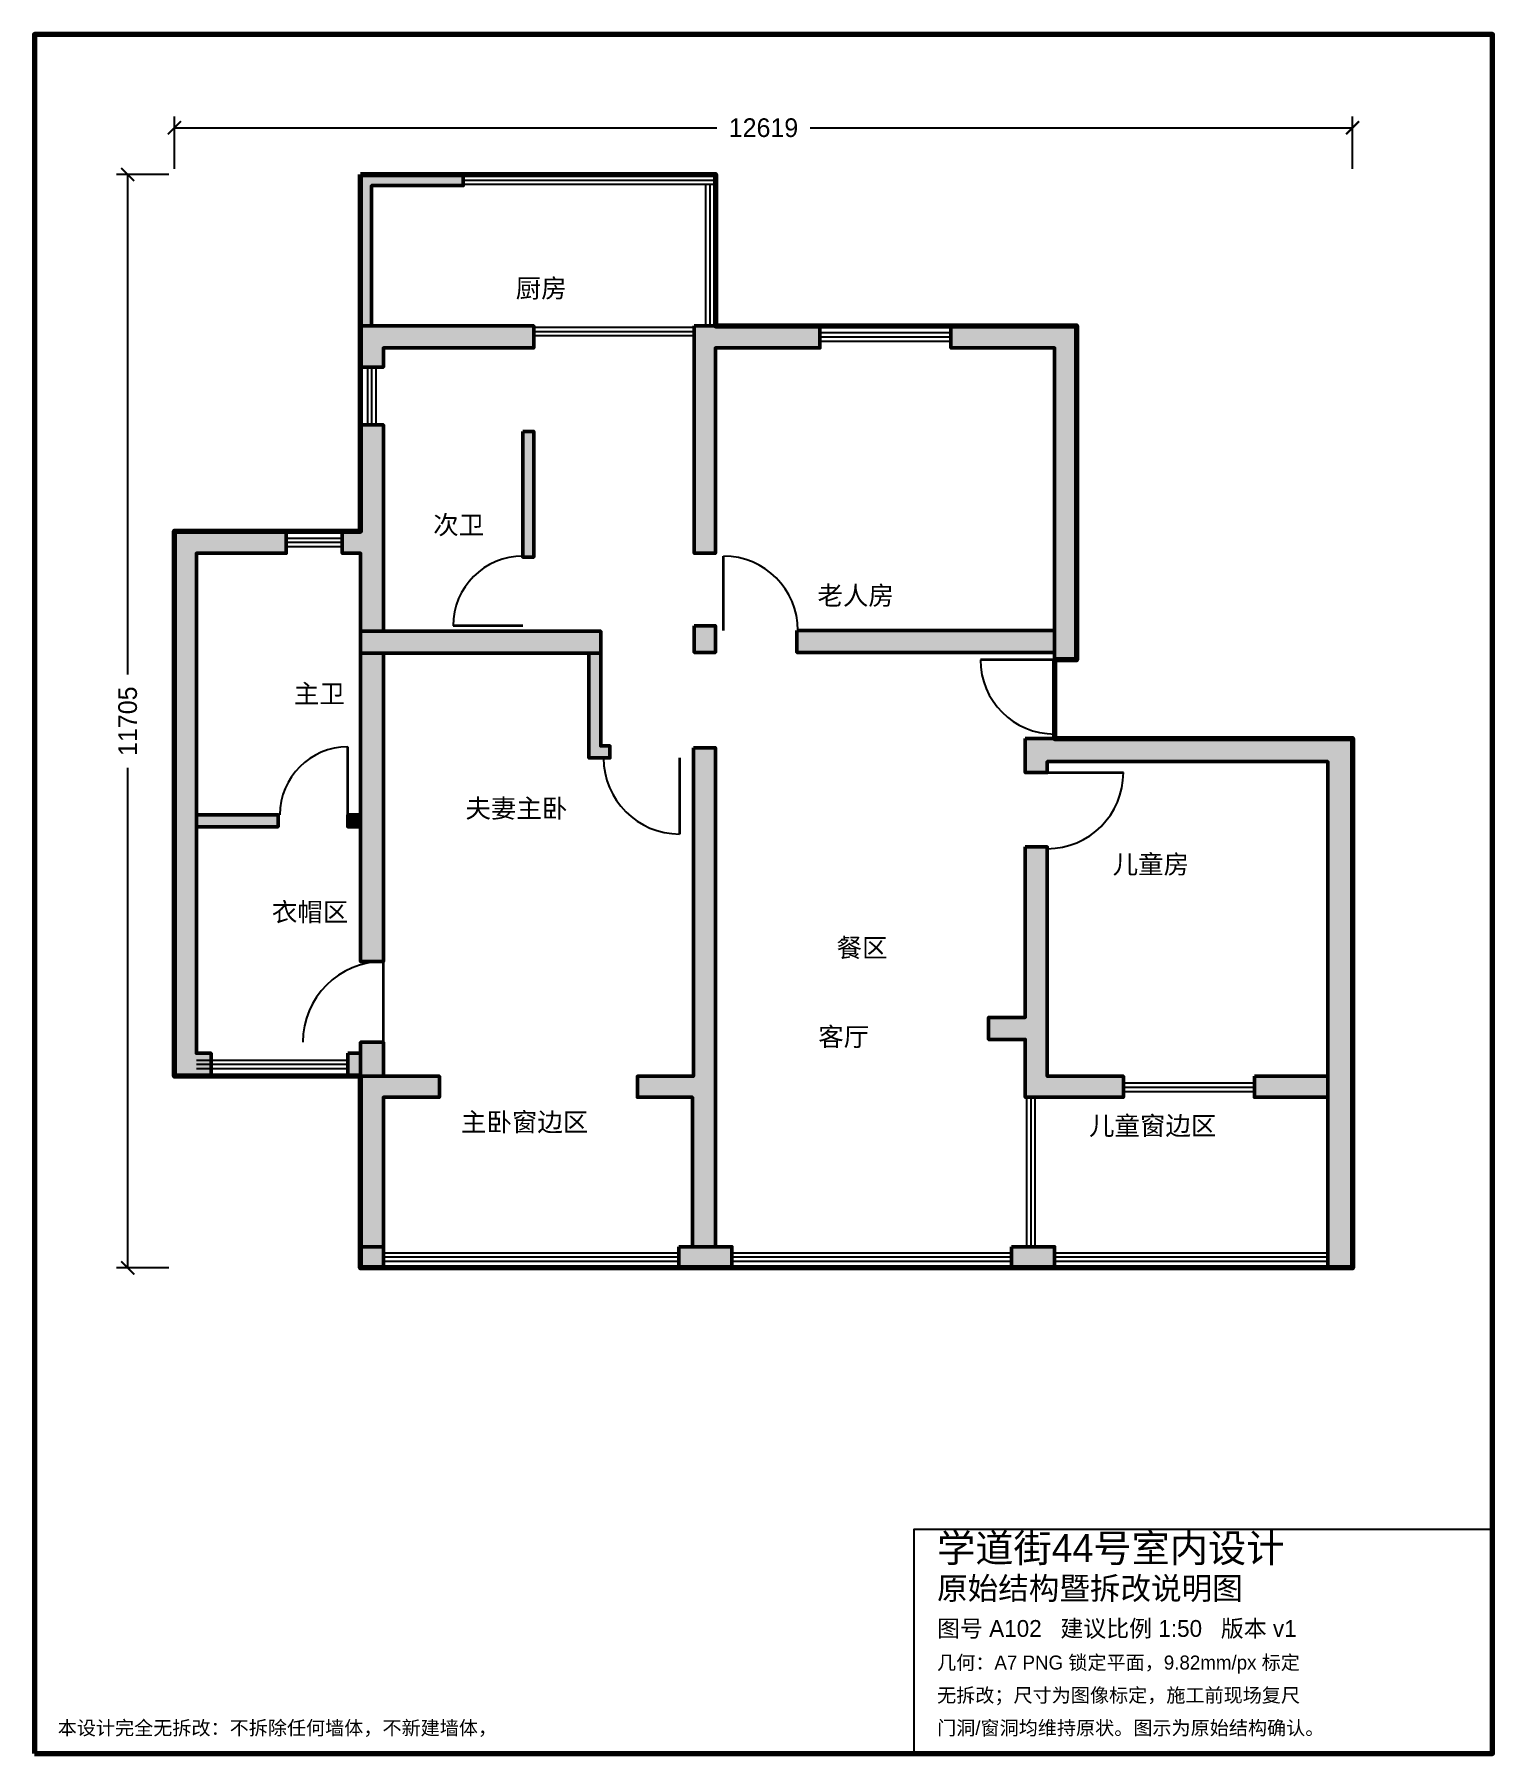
# Model space of a CAD drawing. Header units: millimetres. Extents: x -1500 to 14119, y -5200 to 13205.
import ezdxf
from ezdxf.enums import TextEntityAlignment as Align

# ---------------------------------------------------------------- set-up
doc = ezdxf.new("R2010")
doc.units = ezdxf.units.MM
for name, color, linetype in [('A-DIMS', 1, 'Continuous'), ('A-DOOR', 3, 'Continuous'), ('A-FRAME', 7, 'Continuous'), ('A-TEXT', 7, 'Continuous'), ('A-WALL', 7, 'Continuous'), ('A-WINDOW', 4, 'Continuous')]:
    doc.layers.add(name, color=color, linetype=linetype)
doc.styles.add('CN', font='PingFang SC')
doc.dimstyles.new('ARCH', dxfattribs={"dimtxt": 200, "dimasz": 140, "dimexe": 120, "dimexo": 60, "dimgap": 60, "dimtad": 1, "dimdec": 0, "dimtxsty": 'CN', "dimblk": 'ARCHTICK', "dimcen": 2.5, "dimazin": 3, "dimtfac": 1, "dimtmove": 0, "dimatfit": 3})

# ---------------------------------------------------------------- blocks, each defined once
blk = doc.blocks.new('_ARCHTICK')
at = {"color": 0, "linetype": 'BYBLOCK', "const_width": 0.15}
blk.add_lwpolyline([(-0.5, -0.5), (0.5, 0.5)], dxfattribs=at)
blk = doc.blocks.new('*D1')
for p, q in [((0, 11765.44), (0, 12325.44)), ((0, 12205.44), (5809.35, 12205.44)), ((6809.35, 12205.44), (12618.7, 12205.44)), ((12618.7, 11765.44), (12618.7, 12325.44))]:
    blk.add_line(p, q)
at = {"layer": 'Defpoints'}
for p in [(0, 12205.44), (0, 11705.44), (12618.7, 11705.44)]:
    blk.add_point(p, dxfattribs=at)
at = {"layer": 'A-DIMS', "xscale": 140, "yscale": 140, "rotation": 180}
blk.add_blockref('_ARCHTICK', (0, 12205.44), dxfattribs=at)
at = {"layer": 'A-DIMS', "xscale": 140, "yscale": 140}
blk.add_blockref('_ARCHTICK', (12618.7, 12205.44), dxfattribs=at)
at = {"layer": 'A-DIMS', "insert": (6309.35, 12205.44), "char_height": 200, "attachment_point": 5, "style": 'CN'}
blk.add_mtext('12619', dxfattribs=at)
blk = doc.blocks.new('*D2')
for p, q in [((-60, 11705.44), (-620, 11705.44)), ((-500, 6352.72), (-500, 11705.44)), ((-500, 0), (-500, 5352.72)), ((-60, 0), (-620, 0))]:
    blk.add_line(p, q)
at = {"layer": 'Defpoints'}
for p in [(0, 11705.44), (-500, 0), (0, 0)]:
    blk.add_point(p, dxfattribs=at)
at = {"layer": 'A-DIMS', "xscale": 140, "yscale": 140}
for p, rotation in [((-500, 11705.44), 90), ((-500, 0), 270)]:
    blk.add_blockref('_ARCHTICK', p, dxfattribs=dict(at, rotation=rotation))
at = {"layer": 'A-DIMS', "insert": (-500, 5852.72), "char_height": 200, "attachment_point": 5, "rotation": 90, "style": 'CN'}
blk.add_mtext('11705', dxfattribs=at)

msp = doc.modelspace()

# ---------------------------------------------------------------- hatches: boundary and pattern name
at = {"layer": 'A-WALL'}
for points in [[(1993.46, 11705.44), (3093.3, 11705.44), (3093.3, 11587.6), (2111.3, 11587.6), (2111.3, 10085.14), (1993.46, 10085.14)], [(1993.46, 10085.14), (3849.44, 10085.14), (3849.44, 9849.46), (2238.96, 9849.46), (2238.96, 9643.24), (1993.46, 9643.24)], [(5567.94, 10085.14), (6913.28, 10085.14), (6913.28, 9849.46), (5793.8, 9849.46), (5793.8, 7649.78), (5567.94, 7649.78)], [(8317.54, 10085.14), (9662.88, 10085.14), (9662.88, 6510.66), (9427.2, 6510.66), (9427.2, 9849.46), (8317.54, 9849.46)], [(1993.46, 9024.58), (2238.96, 9024.58), (2238.96, 6815.08), (1993.46, 6815.08), (1993.46, 7649.78), (1797.06, 7649.78), (1797.06, 7885.46), (1993.46, 7885.46)], [(3731.6, 8955.84), (3849.44, 8955.84), (3849.44, 7610.5), (3731.6, 7610.5)], [(0, 7885.46), (1198.04, 7885.46), (1198.04, 7649.78), (235.68, 7649.78), (235.68, 2297.88), (392.8, 2297.88), (392.8, 2052.38), (0, 2052.38)], [(1993.46, 6815.08), (4566.3, 6815.08), (4566.3, 6579.4), (1993.46, 6579.4)], [(5567.94, 6874), (5793.8, 6874), (5793.8, 6589.22), (5567.94, 6589.22)], [(6667.78, 6824.9), (9427.2, 6824.9), (9427.2, 6589.22), (6667.78, 6589.22)], [(1993.46, 6579.4), (2238.96, 6579.4), (2238.96, 3279.88), (1993.46, 3279.88)], [(4438.64, 6579.4), (4566.3, 6579.4), (4566.3, 5587.58), (4664.5, 5587.58), (4664.5, 5459.92), (4438.64, 5459.92)], [(5558.12, 5567.94), (5793.8, 5567.94), (5793.8, 225.86), (5548.3, 225.86), (5548.3, 1826.52), (4959.1, 1826.52), (4959.1, 2052.38), (5558.12, 2052.38)], [(9112.96, 5666.14), (12618.7, 5666.14), (12618.7, 0), (12353.56, 0), (12353.56, 5420.64), (9348.64, 5420.64), (9348.64, 5302.8), (9112.96, 5302.8)], [(235.68, 4851.08), (1109.66, 4851.08), (1109.66, 4723.42), (235.68, 4723.42)], [(1855.98, 4851.08), (1993.46, 4851.08), (1993.46, 4723.42), (1855.98, 4723.42)], [(9112.96, 4507.38), (9348.64, 4507.38), (9348.64, 2052.38), (10163.7, 2052.38), (10163.7, 1826.52), (9112.96, 1826.52), (9112.96, 2445.18), (8720.16, 2445.18), (8720.16, 2680.86), (9112.96, 2680.86)], [(1855.98, 2297.88), (1993.46, 2297.88), (1993.46, 2415.72), (2238.96, 2415.72), (2238.96, 2052.38), (1855.98, 2052.38)], [(1993.46, 2415.72), (2238.96, 2415.72), (2238.96, 2052.38), (2837.98, 2052.38), (2837.98, 1826.52), (2238.96, 1826.52), (2238.96, 225.86), (1993.46, 225.86)], [(11567.96, 2052.38), (12353.56, 2052.38), (12353.56, 1826.52), (11567.96, 1826.52)], [(1993.46, 225.86), (2238.96, 225.86), (2238.96, 0), (1993.46, 0)], [(5401, 225.86), (5970.56, 225.86), (5970.56, 0), (5401, 0)], [(8965.66, 225.86), (9427.2, 225.86), (9427.2, 0), (8965.66, 0)]]:
    msp.add_hatch(color=8, dxfattribs=at).paths.add_polyline_path(points)

# ---------------------------------------------------------------- linework, layer by layer
at = {"layer": 'A-DOOR', "lineweight": 35}
for p, q in [((5882.18, 6824.9), (5882.18, 7620.32)), ((3731.6, 6874), (2985.28, 6874)), ((9427.2, 6510.66), (8631.78, 6510.66)), ((1855.98, 4851.08), (1855.98, 5577.76)), ((5410.82, 5459.92), (5410.82, 4644.86)), ((9348.64, 5302.8), (10163.7, 5302.8)), ((2238.96, 2415.72), (2238.96, 3279.88))]:
    msp.add_line(p, q, dxfattribs=at)
at = {"layer": 'A-DOOR'}
for centre, radius, start, end in [((3731.6, 6874), 746.32, 90, 180), ((5882.18, 6824.9), 795.42, 0, 90), ((9427.2, 6510.66), 795.42, 180, -90), ((1855.98, 4851.08), 726.68, 90, 180), ((5410.82, 5459.92), 815.06, 180, -90), ((9348.64, 5302.8), 815.06, -90, 0), ((2238.96, 2415.72), 864.16, 90, 180)]:
    msp.add_arc(centre, radius, start, end, dxfattribs=at)
at = {"layer": 'A-FRAME', "lineweight": 70, "true_color": 0x121212}
msp.add_lwpolyline([(-1500, -5200), (14118.7, -5200), (14118.7, 13205.44), (-1500, 13205.44)], close=True, dxfattribs=at)
at = {"layer": 'A-FRAME', "true_color": 0x121212}
msp.add_lwpolyline([(7918.7, -5200), (14118.7, -5200), (14118.7, -2800), (7918.7, -2800)], close=True, dxfattribs=at)
at = {"layer": 'A-WALL', "lineweight": 70}
msp.add_lwpolyline([(1993.46, 11705.44), (5793.8, 11705.44), (5793.8, 10085.14), (9662.88, 10085.14), (9662.88, 6510.66), (9427.2, 6510.66), (9427.2, 5666.14), (12618.7, 5666.14), (12618.7, 0), (1993.46, 0), (1993.46, 2052.38), (0, 2052.38), (0, 7885.46), (1993.46, 7885.46)], close=True, dxfattribs=at)
at = {"layer": 'A-WALL', "lineweight": 50}
for points in [[(1993.46, 11705.44), (3093.3, 11705.44), (3093.3, 11587.6), (2111.3, 11587.6), (2111.3, 10085.14), (1993.46, 10085.14)], [(1993.46, 10085.14), (3849.44, 10085.14), (3849.44, 9849.46), (2238.96, 9849.46), (2238.96, 9643.24), (1993.46, 9643.24)], [(5567.94, 10085.14), (6913.28, 10085.14), (6913.28, 9849.46), (5793.8, 9849.46), (5793.8, 7649.78), (5567.94, 7649.78)], [(8317.54, 10085.14), (9662.88, 10085.14), (9662.88, 6510.66), (9427.2, 6510.66), (9427.2, 9849.46), (8317.54, 9849.46)], [(1993.46, 9024.58), (2238.96, 9024.58), (2238.96, 6815.08), (1993.46, 6815.08), (1993.46, 7649.78), (1797.06, 7649.78), (1797.06, 7885.46), (1993.46, 7885.46)], [(3731.6, 8955.84), (3849.44, 8955.84), (3849.44, 7610.5), (3731.6, 7610.5)], [(0, 7885.46), (1198.04, 7885.46), (1198.04, 7649.78), (235.68, 7649.78), (235.68, 2297.88), (392.8, 2297.88), (392.8, 2052.38), (0, 2052.38)], [(1993.46, 6815.08), (4566.3, 6815.08), (4566.3, 6579.4), (1993.46, 6579.4)], [(5567.94, 6874), (5793.8, 6874), (5793.8, 6589.22), (5567.94, 6589.22)], [(6667.78, 6824.9), (9427.2, 6824.9), (9427.2, 6589.22), (6667.78, 6589.22)], [(1993.46, 6579.4), (2238.96, 6579.4), (2238.96, 3279.88), (1993.46, 3279.88)], [(4438.64, 6579.4), (4566.3, 6579.4), (4566.3, 5587.58), (4664.5, 5587.58), (4664.5, 5459.92), (4438.64, 5459.92)], [(5558.12, 5567.94), (5793.8, 5567.94), (5793.8, 225.86), (5548.3, 225.86), (5548.3, 1826.52), (4959.1, 1826.52), (4959.1, 2052.38), (5558.12, 2052.38)], [(9112.96, 5666.14), (12618.7, 5666.14), (12618.7, 0), (12353.56, 0), (12353.56, 5420.64), (9348.64, 5420.64), (9348.64, 5302.8), (9112.96, 5302.8)], [(235.68, 4851.08), (1109.66, 4851.08), (1109.66, 4723.42), (235.68, 4723.42)], [(1855.98, 4851.08), (1993.46, 4851.08), (1993.46, 4723.42), (1855.98, 4723.42)], [(9112.96, 4507.38), (9348.64, 4507.38), (9348.64, 2052.38), (10163.7, 2052.38), (10163.7, 1826.52), (9112.96, 1826.52), (9112.96, 2445.18), (8720.16, 2445.18), (8720.16, 2680.86), (9112.96, 2680.86)], [(1855.98, 2297.88), (1993.46, 2297.88), (1993.46, 2415.72), (2238.96, 2415.72), (2238.96, 2052.38), (1855.98, 2052.38)], [(1993.46, 2415.72), (2238.96, 2415.72), (2238.96, 2052.38), (2837.98, 2052.38), (2837.98, 1826.52), (2238.96, 1826.52), (2238.96, 225.86), (1993.46, 225.86)], [(11567.96, 2052.38), (12353.56, 2052.38), (12353.56, 1826.52), (11567.96, 1826.52)], [(1993.46, 225.86), (2238.96, 225.86), (2238.96, 0), (1993.46, 0)], [(5401, 225.86), (5970.56, 225.86), (5970.56, 0), (5401, 0)], [(8965.66, 225.86), (9427.2, 225.86), (9427.2, 0), (8965.66, 0)]]:
    msp.add_lwpolyline(points, close=True, dxfattribs=at)
at = {"layer": 'A-WINDOW'}
for p, q in [((3093.3, 11691.52), (5793.8, 11691.52)), ((3093.3, 11601.52), (5793.8, 11601.52)), ((5689.88, 11587.6), (5689.88, 10085.14)), ((5779.88, 11587.6), (5779.88, 10085.14)), ((3849.44, 10071.22), (5567.94, 10071.22)), ((3849.44, 9981.22), (5567.94, 9981.22)), ((6913.28, 10012.3), (8317.54, 10012.3)), ((6913.28, 9922.3), (8317.54, 9922.3)), ((2066.3, 9643.24), (2066.3, 9024.58)), ((2156.3, 9643.24), (2156.3, 9024.58)), ((1198.04, 7812.62), (1797.06, 7812.62)), ((1198.04, 7722.62), (1797.06, 7722.62)), ((235.68, 2225.04), (1855.98, 2225.04)), ((235.68, 2135.04), (1855.98, 2135.04)), ((10163.7, 1979.54), (11567.96, 1979.54)), ((10163.7, 1889.54), (11567.96, 1889.54)), ((9126.88, 1826.52), (9126.88, 225.86)), ((9216.88, 1826.52), (9216.88, 225.86)), ((2238.96, 162.84), (5401, 162.84)), ((2238.96, 72.84), (5401, 72.84)), ((5970.56, 162.84), (8965.66, 162.84)), ((5970.56, 72.84), (8965.66, 72.84)), ((9427.2, 162.84), (12353.56, 162.84)), ((9427.2, 72.84), (12353.56, 72.84))]:
    msp.add_line(p, q, dxfattribs=at)
at = {"layer": 'A-WINDOW', "lineweight": 25}
for p, q in [((3093.3, 11646.52), (5793.8, 11646.52)), ((5734.88, 11587.6), (5734.88, 10085.14)), ((3849.44, 10026.22), (5567.94, 10026.22)), ((6913.28, 9967.3), (8317.54, 9967.3)), ((2111.3, 9643.24), (2111.3, 9024.58)), ((1198.04, 7767.62), (1797.06, 7767.62)), ((235.68, 2180.04), (1855.98, 2180.04)), ((10163.7, 1934.54), (11567.96, 1934.54)), ((9171.88, 1826.52), (9171.88, 225.86)), ((2238.96, 117.84), (5401, 117.84)), ((5970.56, 117.84), (8965.66, 117.84)), ((9427.2, 117.84), (12353.56, 117.84))]:
    msp.add_line(p, q, dxfattribs=at)

# ---------------------------------------------------------------- texts
at = {"layer": 'A-TEXT', "true_color": 0x121212, "style": 'CN'}
for s, p in [('厨房', (3928, 10487.76)), ('次卫', (3044.2, 7954.2)), ('老人房', (7296.26, 7198.06)), ('主卫', (1551.56, 6147.32)), ('夫妻主卧', (3662.86, 4919.82)), ('儿童房', (10458.3, 4320.8)), ('衣帽区', (1453.36, 3810.16)), ('餐区', (7365, 3427.18)), ('客厅', (7168.6, 2474.64)), ('主卧窗边区', (3751.24, 1561.38)), ('儿童窗边区', (10477.94, 1522.1))]:
    msp.add_text(s, height=200, dxfattribs=at).set_placement(p, align=Align.MIDDLE_CENTER)
for s, height, p in [('学道街44号室内设计', 300, (8168.7, -3150)), ('原始结构暨拆改说明图', 240, (8168.7, -3550)), ('图号 A102   建议比例 1:50   版本 v1', 180, (8168.7, -3950)), ('几何：A7 PNG 锁定平面，9.82mm/px 标定', 150, (8168.7, -4300)), ('无拆改；尺寸为图像标定，施工前现场复尺', 150, (8168.7, -4650)), ('本设计完全无拆改：不拆除任何墙体，不新建墙体，', 150, (-1250, -5000)), ('门洞/窗洞均维持原状。图示为原始结构确认。', 150, (8168.7, -5000))]:
    msp.add_text(s, height=height, dxfattribs=at).set_placement(p)

# ---------------------------------------------------------------- dimensions: what is measured, and where the dimension line sits
at = {"layer": 'A-DIMS', "true_color": 0x121212}
dim = msp.add_linear_dim(base=(0, 12205.44), p1=(0, 11705.44), p2=(12618.7, 11705.44), dimstyle='ARCH', dxfattribs=at)
dim.commit()
dim.dimension.update_dxf_attribs({"geometry": '*D1', "text_midpoint": (6309.35, 12205.44)})
dim = msp.add_linear_dim(base=(-500, 0), p1=(0, 0), p2=(0, 11705.44), angle=90, dimstyle='ARCH', dxfattribs=at)
dim.commit()
dim.dimension.update_dxf_attribs({"geometry": '*D2', "text_midpoint": (-500, 5852.72)})

doc.saveas('drawing.dxf')
